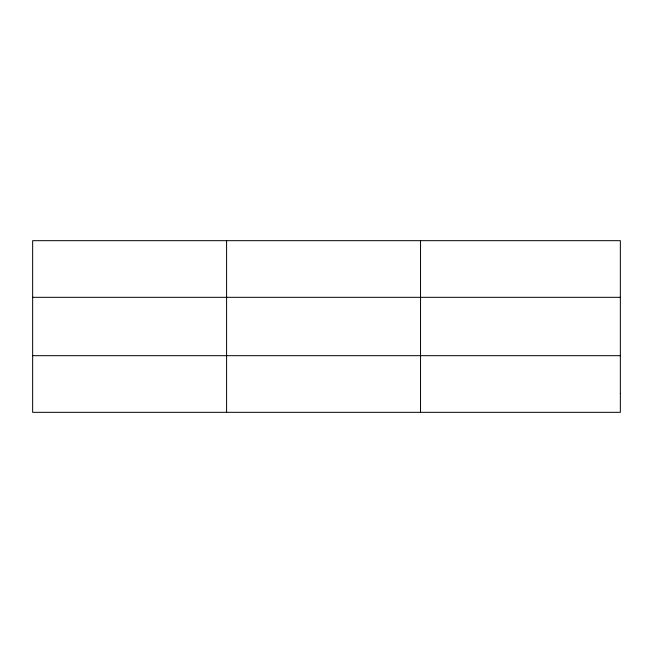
<?xml version="1.0" encoding="UTF-8"?>
<svg xmlns="http://www.w3.org/2000/svg" width="653" height="653" viewBox="0 0 653 653"><rect width="100%" height="100%" fill="white"/><g stroke="black" fill="none" stroke-linecap="round" stroke-linejoin="round"><path stroke-width="0.98" d="M226.591 240.679L226.591 412.321M420.532 240.679L420.532 412.321M32.65 297.319L620.35 297.319M32.65 355.681L620.35 355.681M620.35 393.441L620.35 412.321L32.65 412.321L32.65 240.679L620.35 240.679L620.35 393.441"/></g></svg>
